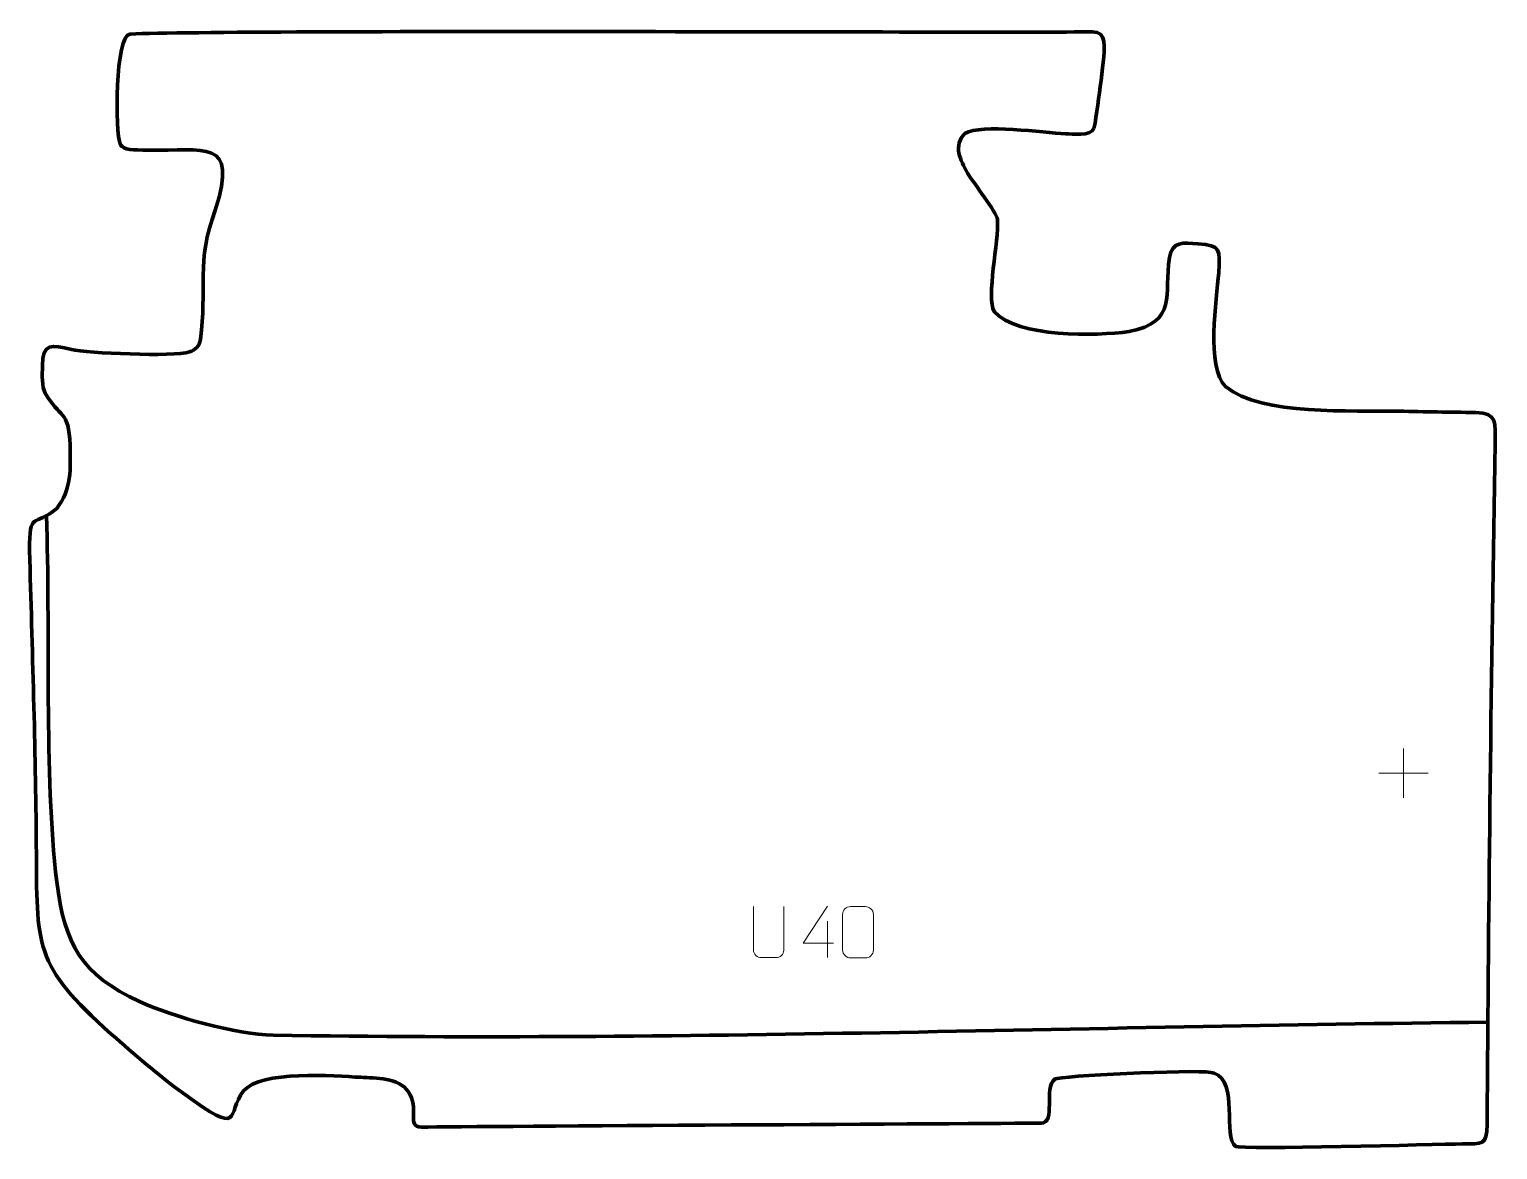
# Model space of a CAD drawing. Header units: millimetres. Extents: x -357 to 358, y -273 to 273.
import ezdxf

# ---------------------------------------------------------------- set-up
doc = ezdxf.new("R2010")
doc.units = ezdxf.units.MM
doc.header["$MEASUREMENT"] = 0
for name, color, linetype in [('layer 1', 7, 'Continuous'), ('layer 2', 7, 'Continuous'), ('layer 3', 7, 'Continuous')]:
    doc.layers.add(name, color=color, linetype=linetype)

msp = doc.modelspace()

# ---------------------------------------------------------------- linework, layer by layer
at = {"layer": 'layer 1', "color": 250, "lineweight": 9}
for points in [[(312.4495, -77.5663), (312.4495, -77.5663), (312.4495, -101.5442), (312.4495, -101.5442)], [(300.4606, -89.5553), (300.4606, -89.5553), (324.4385, -89.5553), (324.4385, -89.5553)], [(31.7333, -161.7074), (31.7333, -161.7074), (31.7333, -179.3721), (31.7333, -179.3721)]]:
    msp.add_open_spline(points, degree=3, dxfattribs=at)
for points, knots in [([(10.3585, -154.4727), (10.3581, -160.0122), (10.4539, -170.214), (10.4543, -175.7544), (10.4543, -175.7544), (10.3145, -177.9939), (8.6373, -179.4201), (6.4896, -179.4306), (6.4896, -179.4306), (4.1577, -179.4302), (1.8258, -179.4302), (-0.5057, -179.4306), (-0.5057, -179.4306), (-2.4307, -179.5321), (-4.4028, -177.7156), (-4.3916, -175.7711), (-4.3916, -175.7711), (-4.3913, -170.2092), (-4.2959, -160.0338), (-4.2963, -154.4727)], [0, 0, 0, 0, 0.16666667, 0.16666667, 0.16666667, 0.16666667, 0.33333333, 0.33333333, 0.33333333, 0.33333333, 0.5, 0.5, 0.5, 0.5, 0.66666667, 0.66666667, 0.66666667, 0.66666667, 1, 1, 1, 1]), ([(34.6774, -172.4685), (34.6774, -172.4685), (19.8557, -172.4685), (19.8557, -172.4685), (19.8557, -172.4685), (19.8557, -172.4685), (31.7333, -154.398), (31.7333, -154.398)], [0, 0, 0, 0, 0.33333333, 0.33333333, 0.33333333, 0.33333333, 1, 1, 1, 1]), ([(43.0098, -154.5863), (45.3759, -154.5863), (47.7424, -154.5863), (50.1089, -154.5863), (50.1089, -154.5863), (52.0894, -154.5507), (54.1154, -156.045), (54.1425, -158.4871), (54.1425, -158.4871), (54.1421, -164.2445), (54.1421, -170.0023), (54.1425, -175.7605), (54.1425, -175.7605), (54.0004, -178.0881), (52.294, -179.5704), (50.1089, -179.5812), (50.1089, -179.5812), (47.7365, -179.5808), (45.3641, -179.5808), (42.9921, -179.5812), (42.9921, -179.5812), (41.0336, -179.6868), (39.0272, -177.7989), (39.0386, -175.7779), (39.0386, -175.7779), (39.039, -169.9973), (39.039, -164.217), (39.0386, -158.4372), (39.0386, -158.4372), (39.0429, -156.2952), (40.82, -154.5727), (43.0098, -154.5863)], [0, 0, 0, 0, 0.11111111, 0.11111111, 0.11111111, 0.11111111, 0.22222222, 0.22222222, 0.22222222, 0.22222222, 0.33333333, 0.33333333, 0.33333333, 0.33333333, 0.44444444, 0.44444444, 0.44444444, 0.44444444, 0.55555556, 0.55555556, 0.55555556, 0.55555556, 0.66666667, 0.66666667, 0.66666667, 0.66666667, 0.77777778, 0.77777778, 0.77777778, 0.77777778, 1, 1, 1, 1])]:
    msp.add_open_spline(points, degree=3, knots=knots, dxfattribs=at)
at = {"layer": 'layer 2', "color": 142, "lineweight": 158}
msp.add_open_spline([(353.4988, -210.9085), (156.3215, -212.9826), (-41.3107, -220.3861), (-238.4266, -217.2568), (-238.4266, -217.2568), (-256.216, -216.9744), (-287.3268, -208.2846), (-303.4847, -200.8683), (-303.4847, -200.8683), (-331.7455, -187.8969), (-340.1708, -172.9298), (-343.848, -142.5262), (-343.848, -142.5262), (-350.2008, -90.001), (-346.8457, -18.5105), (-348.9507, 36.0091)], degree=3, knots=[0, 0, 0, 0, 0.2, 0.2, 0.2, 0.2, 0.4, 0.4, 0.4, 0.4, 0.6, 0.6, 0.6, 0.6, 1, 1, 1, 1], dxfattribs=at)
at = {"layer": 'layer 3', "color": 242, "lineweight": 158}
msp.add_open_spline([(161.4414, 224.6752), (159.7401, 220.9673), (150.9472, 222.0493), (147.6359, 222.2089), (147.6359, 222.2089), (137.0129, 222.7208), (106.7565, 227.1253), (98.6455, 222.3491), (98.6455, 222.3491), (92.8548, 216.4024), (96.3537, 209.2874), (99.9981, 203.06), (99.9981, 203.06), (102.9864, 197.9536), (114.0444, 184.0276), (114.5772, 180.4481), (114.5772, 180.4481), (115.2262, 170.0409), (108.9762, 142.0102), (112.9064, 135.5087), (112.9064, 135.5087), (124.2348, 122.7635), (162.6616, 123.5693), (178.6942, 125.7314), (178.6942, 125.7314), (202.6671, 130.7851), (195.4246, 143.5294), (198.394, 161.8805), (198.394, 161.8805), (199.7009, 169.9571), (205.0617, 169.0812), (212.2358, 168.5484), (212.2358, 168.5484), (223.7414, 167.6939), (222.8678, 165.8398), (222.3741, 154.4235), (222.3741, 154.4235), (221.369, 141.2477), (216.0471, 108.6231), (225.7367, 98.8986), (225.7367, 98.8986), (243.2851, 84.5096), (287.4884, 87.5119), (310.2708, 86.9497), (310.2708, 86.9497), (322.7757, 86.6386), (335.0289, 86.4285), (347.5369, 86.3246), (347.5369, 86.3246), (358.2747, 86.2354), (357.2215, 81.0236), (357.047, 71.2031), (357.047, 71.2031), (355.0905, -39.4713), (353.9065, -150.1269), (353.1135, -260.8115), (353.1135, -260.8115), (353.0387, -271.2488), (350.9784, -270.0751), (340.9717, -270.2734), (340.9717, -270.2734), (328.5578, -270.5194), (232.8211, -273.0573), (230.6209, -271.5049), (230.6209, -271.5049), (224.0697, -266.8825), (232.387, -239.7213), (220.0714, -235.762), (220.0714, -235.762), (220.0714, -235.762), (218.5537, -235.3897), (218.5537, -235.3897), (218.5537, -235.3897), (208.9193, -233.9756), (144.3979, -237.1781), (142.6057, -238.5769), (142.6057, -238.5769), (136.757, -243.1417), (143.3424, -260.1284), (135.7571, -260.1614), (135.7571, -260.1614), (109.1282, -260.2774), (-139.4905, -261.7523), (-166.1994, -262.0591), (-166.1994, -262.0591), (-173.6315, -262.1445), (-166.9178, -252.9078), (-172.5961, -244.7148), (-172.5961, -244.7148), (-177.2608, -237.9842), (-188.3433, -238.1775), (-195.7771, -237.786), (-195.7771, -237.786), (-208.3249, -237.1482), (-244.7542, -234.1832), (-252.829, -244.4587), (-252.829, -244.4587), (-261.5772, -255.5909), (-252.2645, -267.4512), (-282.2917, -245.5847), (-282.2917, -245.5847), (-294.5079, -236.6886), (-305.9672, -226.6917), (-317.3009, -216.7098), (-317.3009, -216.7098), (-355.3525, -182.7756), (-353.5018, -174.2572), (-353.8572, -124.3607), (-353.8572, -124.3607), (-354.1977, -76.5589), (-355.8468, -28.7566), (-357.155, 19.0276), (-357.155, 19.0276), (-357.2306, 38.8469), (-354.855, 30.1422), (-343.9219, 39.5634), (-343.9219, 39.5634), (-336.6047, 48.3065), (-337.1201, 59.4897), (-337.4208, 70.3529), (-337.4208, 70.3529), (-337.9052, 87.8538), (-342.6684, 83.6737), (-349.456, 95.6565), (-349.456, 95.6565), (-351.3096, 98.9287), (-350.8999, 104.4571), (-350.889, 109.1403), (-350.889, 109.1403), (-350.7019, 120.3345), (-346.5322, 119.3905), (-336.6925, 116.9652), (-336.6925, 116.9652), (-329.5081, 115.3279), (-286.6838, 113.2718), (-279.2162, 115.8361), (-279.2162, 115.8361), (-276.5484, 116.7521), (-274.2999, 118.5074), (-273.8282, 121.9666), (-273.8282, 121.9666), (-270.5179, 146.2409), (-276.0646, 160.135), (-266.6155, 184.9546), (-266.6155, 184.9546), (-255.175, 220.9516), (-272.1569, 213.4451), (-299.1849, 214.1763), (-299.1849, 214.1763), (-307.2387, 214.3942), (-311.0253, 214.1242), (-312.7928, 216.7627), (-312.7928, 216.7627), (-315.6588, 222.8855), (-315.5043, 270.4687), (-308.1507, 270.7856), (-308.1507, 270.7856), (-254.6847, 273.0895), (112.7475, 271.3138), (160.7239, 271.8639), (160.7239, 271.8639), (167.8742, 271.9459), (166.9386, 265.541), (165.7488, 254.2745), (165.7488, 254.2745), (164.8966, 246.2051), (163.6413, 238.1617), (162.5122, 230.126), (162.5122, 230.126), (162.2421, 228.1706), (161.9756, 226.5776), (161.4414, 224.6752)], degree=3, knots=[0, 0, 0, 0, 0.02272727, 0.02272727, 0.02272727, 0.02272727, 0.04545455, 0.04545455, 0.04545455, 0.04545455, 0.06818182, 0.06818182, 0.06818182, 0.06818182, 0.09090909, 0.09090909, 0.09090909, 0.09090909, 0.11363636, 0.11363636, 0.11363636, 0.11363636, 0.13636364, 0.13636364, 0.13636364, 0.13636364, 0.15909091, 0.15909091, 0.15909091, 0.15909091, 0.18181818, 0.18181818, 0.18181818, 0.18181818, 0.20454545, 0.20454545, 0.20454545, 0.20454545, 0.22727273, 0.22727273, 0.22727273, 0.22727273, 0.25, 0.25, 0.25, 0.25, 0.27272727, 0.27272727, 0.27272727, 0.27272727, 0.29545455, 0.29545455, 0.29545455, 0.29545455, 0.31818182, 0.31818182, 0.31818182, 0.31818182, 0.34090909, 0.34090909, 0.34090909, 0.34090909, 0.36363636, 0.36363636, 0.36363636, 0.36363636, 0.38636364, 0.38636364, 0.38636364, 0.38636364, 0.40909091, 0.40909091, 0.40909091, 0.40909091, 0.43181818, 0.43181818, 0.43181818, 0.43181818, 0.45454545, 0.45454545, 0.45454545, 0.45454545, 0.47727273, 0.47727273, 0.47727273, 0.47727273, 0.5, 0.5, 0.5, 0.5, 0.52272727, 0.52272727, 0.52272727, 0.52272727, 0.54545455, 0.54545455, 0.54545455, 0.54545455, 0.56818182, 0.56818182, 0.56818182, 0.56818182, 0.59090909, 0.59090909, 0.59090909, 0.59090909, 0.61363636, 0.61363636, 0.61363636, 0.61363636, 0.63636364, 0.63636364, 0.63636364, 0.63636364, 0.65909091, 0.65909091, 0.65909091, 0.65909091, 0.68181818, 0.68181818, 0.68181818, 0.68181818, 0.70454545, 0.70454545, 0.70454545, 0.70454545, 0.72727273, 0.72727273, 0.72727273, 0.72727273, 0.75, 0.75, 0.75, 0.75, 0.77272727, 0.77272727, 0.77272727, 0.77272727, 0.79545455, 0.79545455, 0.79545455, 0.79545455, 0.81818182, 0.81818182, 0.81818182, 0.81818182, 0.84090909, 0.84090909, 0.84090909, 0.84090909, 0.86363636, 0.86363636, 0.86363636, 0.86363636, 0.88636364, 0.88636364, 0.88636364, 0.88636364, 0.90909091, 0.90909091, 0.90909091, 0.90909091, 0.93181818, 0.93181818, 0.93181818, 0.93181818, 0.95454545, 0.95454545, 0.95454545, 0.95454545, 1, 1, 1, 1], dxfattribs=at)

doc.saveas('drawing.dxf')
